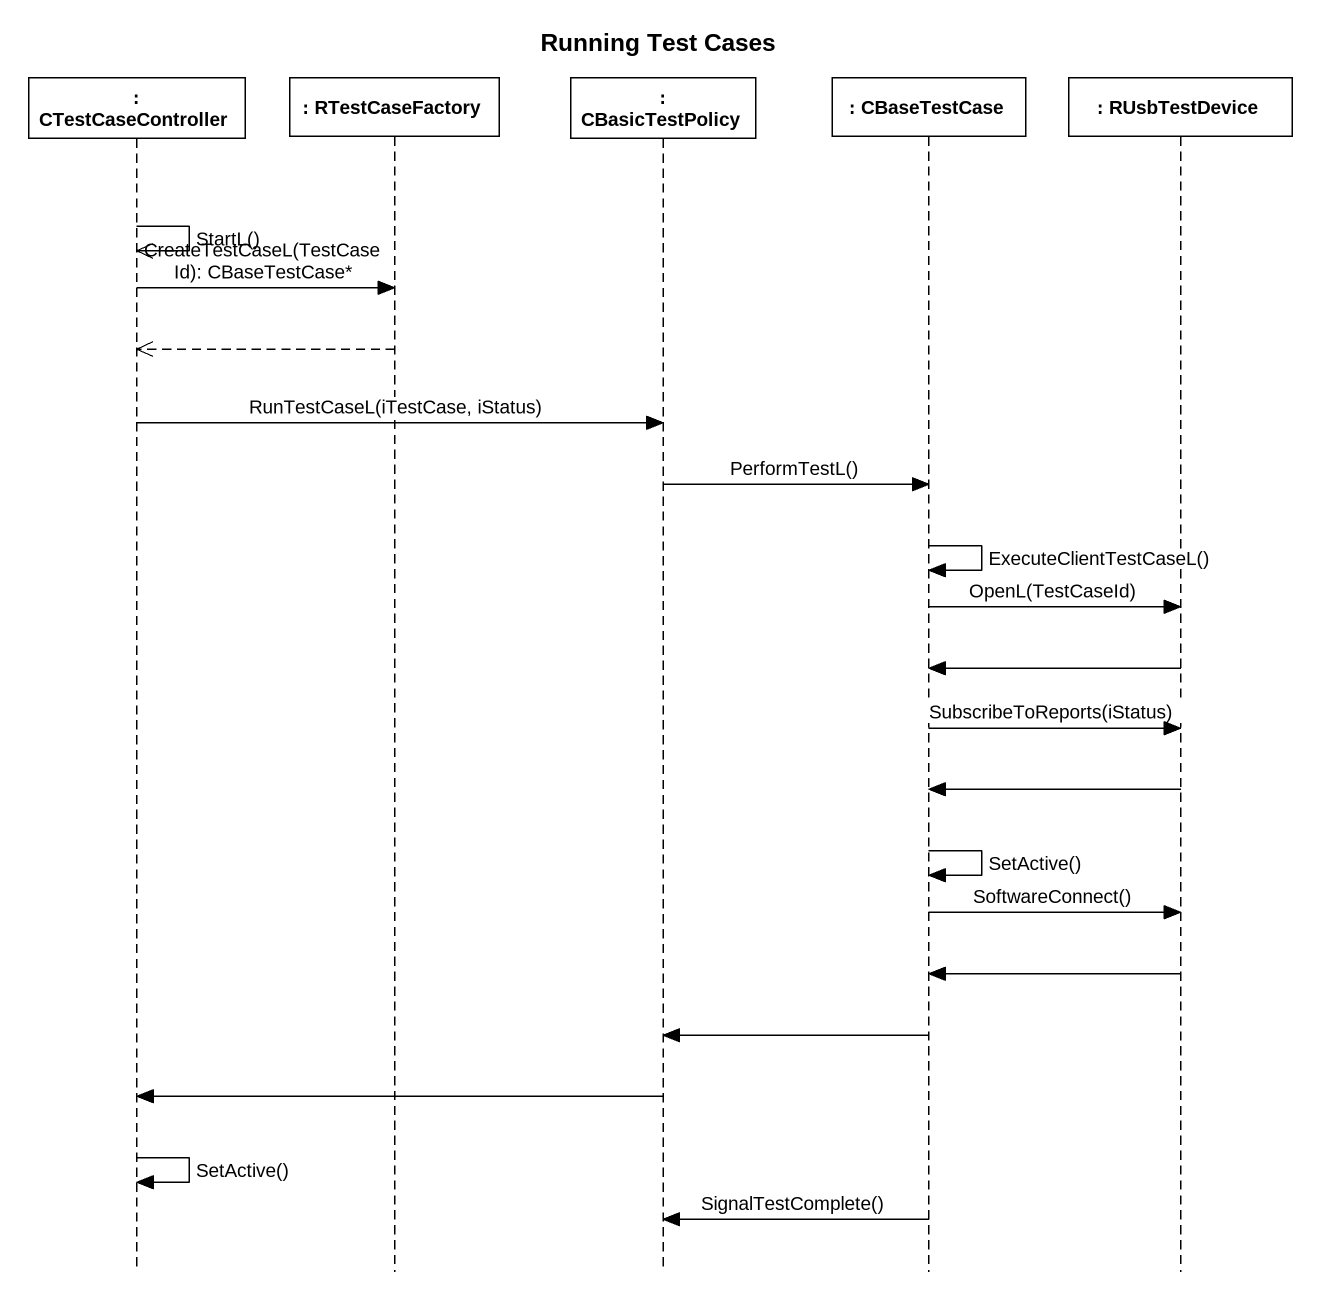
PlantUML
@startuml
title Running Test Cases
hide footbox
participant ": CTestCaseController" as CTestCaseController
participant ": RTestCaseFactory" as RTestCaseFactory
participant ": CBasicTestPolicy" as CBasicTestPolicy
participant ": CBaseTestCase" as CBaseTestCase
participant ": RUsbTestDevice" as RUsbTestDevice

CTestCaseController ->> CTestCaseController : StartL()
CTestCaseController -> RTestCaseFactory : CreateTestCaseL(TestCaseId): CBaseTestCase*
RTestCaseFactory -->> CTestCaseController
CTestCaseController -> CBasicTestPolicy : RunTestCaseL(iTestCase, iStatus)
CBasicTestPolicy -> CBaseTestCase : PerformTestL()
CBaseTestCase -> CBaseTestCase : ExecuteClientTestCaseL()
CBaseTestCase -> RUsbTestDevice : OpenL(TestCaseId)
RUsbTestDevice -> CBaseTestCase
CBaseTestCase -> RUsbTestDevice : SubscribeToReports(iStatus)
RUsbTestDevice -> CBaseTestCase
CBaseTestCase -> CBaseTestCase : SetActive()
CBaseTestCase -> RUsbTestDevice : SoftwareConnect()
RUsbTestDevice -> CBaseTestCase
CBaseTestCase -> CBasicTestPolicy
CBasicTestPolicy -> CTestCaseController
CTestCaseController -> CTestCaseController : SetActive()
CBaseTestCase -> CBasicTestPolicy : SignalTestComplete()
@enduml
